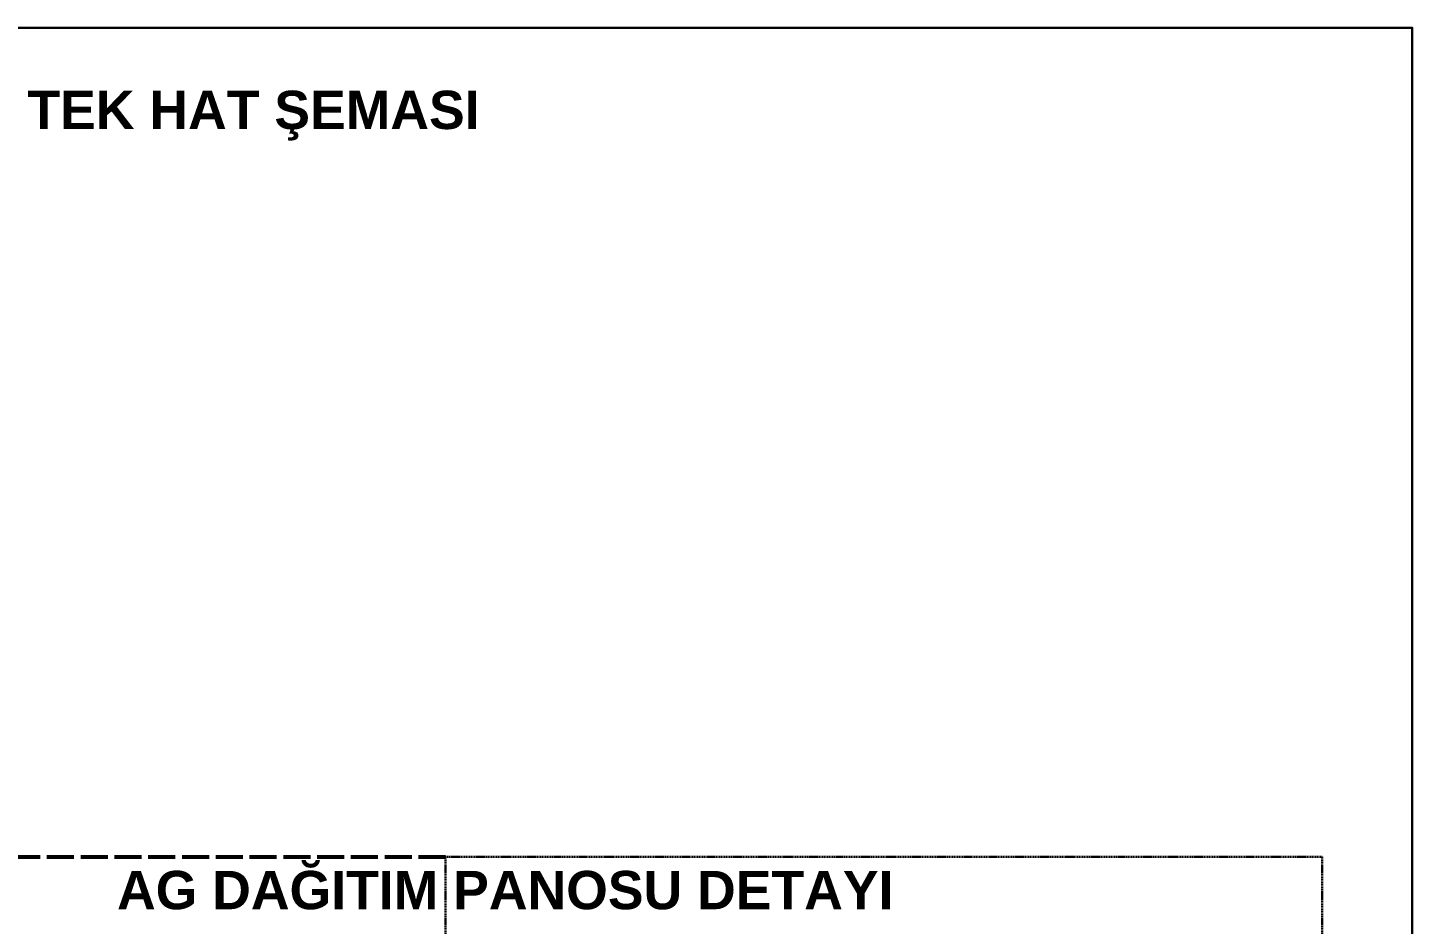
# Model space of a CAD drawing. Header units: millimetres. Extents: x 2046 to 14753, y 2361 to 29276.
# Drawn here: x 6038 to 6653, y 3897 to 4295 of the extents above; entities that cross this region are included whole.
import ezdxf

# ---------------------------------------------------------------- set-up
doc = ezdxf.new("R2010")
doc.units = ezdxf.units.MM
doc.linetypes.add('ACAD_ISO02W100', pattern=[15, 12, -3])
doc.linetypes.add('DASHED', pattern=[0.75, 0.5, -0.25])
doc.layers.add('KOLON HATTI  0.60 mm', color=91, linetype='Continuous', lineweight=53)
doc.styles.add('SLDTEXTSTYLE0', font='arial.ttf')

msp = doc.modelspace()

# ---------------------------------------------------------------- linework, layer by layer
at = {"color": 240, "linetype": 'DASHED', "lineweight": 30, "true_color": 0xed1f24}
for p, q in [((6223.14, 3927.149), (6612.568, 3927.149)), ((6223.14, 3927.149), (6223.14, 3269.934)), ((6612.568, 3927.149), (6612.568, 3269.934))]:
    msp.add_line(p, q, dxfattribs=at)
at = {"color": 7, "lineweight": 30}
msp.add_lwpolyline([(5147.59, 4295.495), (6652.553, 4295.495), (6652.553, 3164.272), (5147.59, 3164.272)], close=True, dxfattribs=at)
at = {"layer": 'KOLON HATTI  0.60 mm', "linetype": 'ACAD_ISO02W100'}
msp.add_line((5851.138, 3927.149), (6223.14, 3927.149), dxfattribs=at)

# ---------------------------------------------------------------- texts
at = {"color": 2, "linetype": 'Continuous', "lineweight": 0, "char_height": 17.02543, "width": 577.24999, "attachment_point": 3, "style": 'SLDTEXTSTYLE0'}
for s, insert in [('{\\fArial|b1|i0|c162|p34;TEK HAT ŞEMASI}', (6238.292, 4267.49)), ('{\\fArial|b1|i0|c162|p34;AG DAĞITIM PANOSU DETAYI}', (6422.1, 3920.875))]:
    msp.add_mtext(s, dxfattribs=dict(at, insert=insert))

doc.saveas('drawing.dxf')
